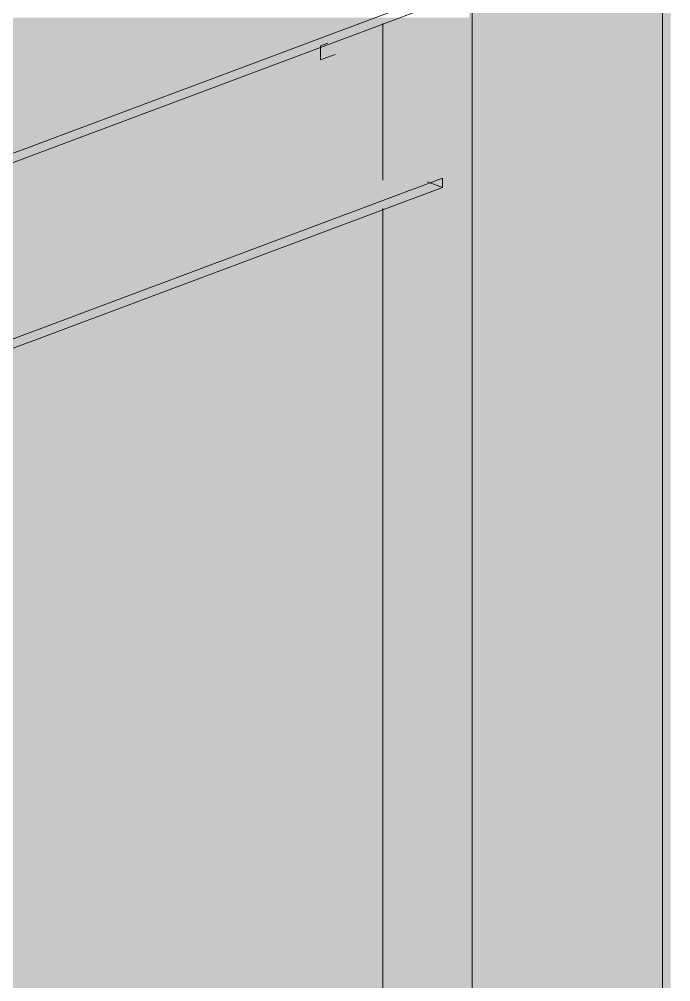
# Paper-space layout '03 3D Building and Roof' of a CAD drawing. Header units: millimetres. Extents: x 5 to 415, y 5 to 292.
# Drawn here: x 207.65 to 213.74, y 88.08 to 97.07 of the extents above; entities that cross this region are included whole.
import ezdxf

# ---------------------------------------------------------------- set-up
doc = ezdxf.new("R2010")
doc.units = ezdxf.units.MM
doc.layers.add('EXISTING', color=7, linetype='Continuous')
doc.layers.add('IMAGES', color=7, linetype='Continuous')

# ---------------------------------------------------------------- blocks, each defined once
blk = doc.blocks.new('SHEET_03')
at = {"layer": 'EXISTING', "color": 250, "lineweight": 9}
for p, q in [((213.6588, 103.7164), (213.6588, 78.9514)), ((211.8812, 77.9734), (211.8812, 102.7384)), ((96.0607, 54.0393), (211.6034, 97.3224)), ((96.0607, 53.9519), (211.6034, 97.235)), ((211.0479, 97.0339), (211.0479, 95.5693)), ((210.5333, 96.8497), (210.4647, 96.824)), ((210.4647, 96.824), (210.4647, 96.6929)), ((210.4647, 96.6929), (210.6019, 96.7443)), ((96.0607, 52.3058), (211.6034, 95.5888)), ((211.6034, 95.5888), (211.6034, 95.5014)), ((96.0607, 52.2184), (211.6034, 95.5014)), ((211.6034, 95.5014), (211.4646, 95.5534)), ((211.0479, 95.303), (211.0479, 77.6612))]:
    blk.add_line(p, q, dxfattribs=at)
at = {"layer": 'IMAGES', "color": 7}
for points in [[(213.3929, 79.0857), (213.5643, 79.0857), (213.3929, 103.6), (213.5643, 103.6)], [(213.5643, 78.9143), (213.7356, 78.9143), (213.5643, 103.6), (213.7356, 103.6)], [(212.1934, 79.7714), (213.3929, 79.7714), (212.1934, 102.7429), (213.3929, 102.7429)], [(211.8506, 79.6), (212.022, 79.6), (211.8506, 102.5714), (212.022, 102.5714)], [(212.022, 79.7714), (212.1934, 79.7714), (212.022, 102.5714), (212.1934, 102.5714)], [(202.597, 96.9143), (207.7379, 96.9143), (202.597, 97.0857), (207.7379, 97.0857)], [(207.7379, 96.9143), (207.9093, 96.9143), (207.7379, 97.0857), (207.9093, 97.0857)], [(207.9093, 96.9143), (208.252, 96.9143), (207.9093, 97.0857), (208.252, 97.0857)], [(208.252, 96.9143), (208.4234, 96.9143), (208.252, 97.0857), (208.4234, 97.0857)], [(208.4234, 96.9143), (208.7661, 96.9143), (208.4234, 97.0857), (208.7661, 97.0857)], [(208.7661, 96.9143), (208.9375, 96.9143), (208.7661, 97.0857), (208.9375, 97.0857)], [(208.9375, 96.9143), (209.1088, 96.9143), (208.9375, 97.0857), (209.1088, 97.0857)], [(209.1088, 96.9143), (210.137, 96.9143), (209.1088, 97.0857), (210.137, 97.0857)], [(210.137, 96.9143), (210.3084, 96.9143), (210.137, 97.0857), (210.3084, 97.0857)], [(210.3084, 96.9143), (210.4797, 96.9143), (210.3084, 97.0857), (210.4797, 97.0857)], [(210.4797, 96.9143), (210.6511, 96.9143), (210.4797, 97.0857), (210.6511, 97.0857)], [(210.6511, 96.9143), (210.9938, 96.9143), (210.6511, 97.0857), (210.9938, 97.0857)], [(210.9938, 96.9143), (211.1652, 96.9143), (210.9938, 97.0857), (211.1652, 97.0857)], [(211.1652, 96.9143), (211.3366, 96.9143), (211.1652, 97.0857), (211.3366, 97.0857)], [(211.3366, 96.9143), (211.5079, 96.9143), (211.3366, 97.0857), (211.5079, 97.0857)], [(211.5079, 96.9143), (211.8506, 96.9143), (211.5079, 97.0857), (211.8506, 97.0857)], [(207.2238, 96.7429), (207.7379, 96.7429), (207.2238, 96.9143), (207.7379, 96.9143)], [(207.7379, 96.7429), (207.9093, 96.7429), (207.7379, 96.9143), (207.9093, 96.9143)], [(207.9093, 96.7429), (208.0807, 96.7429), (207.9093, 96.9143), (208.0807, 96.9143)], [(208.0807, 96.7429), (208.252, 96.7429), (208.0807, 96.9143), (208.252, 96.9143)], [(208.252, 96.7429), (208.4234, 96.7429), (208.252, 96.9143), (208.4234, 96.9143)], [(208.4234, 96.7429), (208.7661, 96.7429), (208.4234, 96.9143), (208.7661, 96.9143)], [(208.7661, 96.7429), (208.9375, 96.7429), (208.7661, 96.9143), (208.9375, 96.9143)], [(208.9375, 96.7429), (209.6229, 96.7429), (208.9375, 96.9143), (209.6229, 96.9143)], [(209.6229, 96.7429), (209.7943, 96.7429), (209.6229, 96.9143), (209.7943, 96.9143)], [(209.7943, 96.7429), (209.9656, 96.7429), (209.7943, 96.9143), (209.9656, 96.9143)], [(209.9656, 96.7429), (210.137, 96.7429), (209.9656, 96.9143), (210.137, 96.9143)], [(210.137, 96.7429), (210.3084, 96.7429), (210.137, 96.9143), (210.3084, 96.9143)], [(210.3084, 96.7429), (210.6511, 96.7429), (210.3084, 96.9143), (210.6511, 96.9143)], [(210.6511, 96.7429), (211.1652, 96.7429), (210.6511, 96.9143), (211.1652, 96.9143)], [(211.1652, 95.5429), (211.3366, 95.5429), (211.1652, 96.9143), (211.3366, 96.9143)], [(211.3366, 96.7429), (211.5079, 96.7429), (211.3366, 96.9143), (211.5079, 96.9143)], [(211.5079, 96.7429), (211.6793, 96.7429), (211.5079, 96.9143), (211.6793, 96.9143)], [(211.6793, 95.8857), (211.8506, 95.8857), (211.6793, 96.9143), (211.8506, 96.9143)], [(207.5666, 96.5714), (207.7379, 96.5714), (207.5666, 96.7429), (207.7379, 96.7429)], [(207.7379, 96.5714), (207.9093, 96.5714), (207.7379, 96.7429), (207.9093, 96.7429)], [(207.9093, 96.5714), (208.0807, 96.5714), (207.9093, 96.7429), (208.0807, 96.7429)], [(208.0807, 96.5714), (208.252, 96.5714), (208.0807, 96.7429), (208.252, 96.7429)], [(208.252, 96.5714), (208.4234, 96.5714), (208.252, 96.7429), (208.4234, 96.7429)], [(208.4234, 96.5714), (209.2802, 96.5714), (208.4234, 96.7429), (209.2802, 96.7429)], [(209.2802, 96.5714), (209.4516, 96.5714), (209.2802, 96.7429), (209.4516, 96.7429)], [(209.4516, 96.5714), (209.6229, 96.5714), (209.4516, 96.7429), (209.6229, 96.7429)], [(209.6229, 96.5714), (209.7943, 96.5714), (209.6229, 96.7429), (209.7943, 96.7429)], [(209.7943, 96.5714), (209.9656, 96.5714), (209.7943, 96.7429), (209.9656, 96.7429)], [(209.9656, 96.5714), (210.3084, 96.5714), (209.9656, 96.7429), (210.3084, 96.7429)], [(210.3084, 96.5714), (210.4797, 96.5714), (210.3084, 96.7429), (210.4797, 96.7429)], [(210.4797, 96.5714), (210.6511, 96.5714), (210.4797, 96.7429), (210.6511, 96.7429)], [(210.6511, 96.5714), (210.8225, 96.5714), (210.6511, 96.7429), (210.8225, 96.7429)], [(210.8225, 95.3714), (210.9938, 95.3714), (210.8225, 96.7429), (210.9938, 96.7429)], [(210.9938, 95.3714), (211.1652, 95.3714), (210.9938, 96.7429), (211.1652, 96.7429)], [(211.3366, 95.8857), (211.6793, 95.8857), (211.3366, 96.7429), (211.6793, 96.7429)], [(207.5666, 96.4), (207.7379, 96.4), (207.5666, 96.5714), (207.7379, 96.5714)], [(207.7379, 96.4), (207.9093, 96.4), (207.7379, 96.5714), (207.9093, 96.5714)], [(207.9093, 96.4), (208.7661, 96.4), (207.9093, 96.5714), (208.7661, 96.5714)], [(208.7661, 96.4), (209.1088, 96.4), (208.7661, 96.5714), (209.1088, 96.5714)], [(209.1088, 96.4), (209.2802, 96.4), (209.1088, 96.5714), (209.2802, 96.5714)], [(209.2802, 96.4), (209.4516, 96.4), (209.2802, 96.5714), (209.4516, 96.5714)], [(209.4516, 96.2286), (209.6229, 96.2286), (209.4516, 96.5714), (209.6229, 96.5714)], [(209.6229, 96.4), (209.7943, 96.4), (209.6229, 96.5714), (209.7943, 96.5714)], [(209.7943, 96.4), (210.137, 96.4), (209.7943, 96.5714), (210.137, 96.5714)], [(210.137, 96.4), (210.3084, 96.4), (210.137, 96.5714), (210.3084, 96.5714)], [(210.3084, 96.4), (210.4797, 96.4), (210.3084, 96.5714), (210.4797, 96.5714)], [(210.4797, 96.4), (210.6511, 96.4), (210.4797, 96.5714), (210.6511, 96.5714)], [(210.6511, 96.4), (210.8225, 96.4), (210.6511, 96.5714), (210.8225, 96.5714)], [(207.3952, 96.2286), (208.252, 96.2286), (207.3952, 96.4), (208.252, 96.4)], [(208.252, 96.2286), (208.4234, 96.2286), (208.252, 96.4), (208.4234, 96.4)], [(208.4234, 96.2286), (208.5947, 96.2286), (208.4234, 96.4), (208.5947, 96.4)], [(208.5947, 96.2286), (208.7661, 96.2286), (208.5947, 96.4), (208.7661, 96.4)], [(208.7661, 96.2286), (208.9375, 96.2286), (208.7661, 96.4), (208.9375, 96.4)], [(208.9375, 96.2286), (209.4516, 96.2286), (208.9375, 96.4), (209.4516, 96.4)], [(209.6229, 96.2286), (209.7943, 96.2286), (209.6229, 96.4), (209.7943, 96.4)], [(209.7943, 96.2286), (210.137, 96.2286), (209.7943, 96.4), (210.137, 96.4)], [(210.137, 96.2286), (210.4797, 96.2286), (210.137, 96.4), (210.4797, 96.4)], [(210.4797, 95.7143), (210.6511, 95.7143), (210.4797, 96.4), (210.6511, 96.4)], [(210.6511, 95.7143), (210.8225, 95.7143), (210.6511, 96.4), (210.8225, 96.4)], [(207.2238, 96.0571), (207.7379, 96.0571), (207.2238, 96.2286), (207.7379, 96.2286)], [(207.7379, 96.0571), (207.9093, 96.0571), (207.7379, 96.2286), (207.9093, 96.2286)], [(207.9093, 96.0571), (208.0807, 96.0571), (207.9093, 96.2286), (208.0807, 96.2286)], [(208.0807, 96.0571), (208.252, 96.0571), (208.0807, 96.2286), (208.252, 96.2286)], [(208.252, 96.0571), (208.4234, 96.0571), (208.252, 96.2286), (208.4234, 96.2286)], [(208.4234, 96.0571), (208.7661, 96.0571), (208.4234, 96.2286), (208.7661, 96.2286)], [(208.7661, 96.0571), (208.9375, 96.0571), (208.7661, 96.2286), (208.9375, 96.2286)], [(208.9375, 96.0571), (209.1088, 96.0571), (208.9375, 96.2286), (209.1088, 96.2286)], [(209.1088, 96.0571), (209.2802, 96.0571), (209.1088, 96.2286), (209.2802, 96.2286)], [(209.2802, 96.0571), (209.7943, 96.0571), (209.2802, 96.2286), (209.7943, 96.2286)], [(209.7943, 96.0571), (210.4797, 96.0571), (209.7943, 96.2286), (210.4797, 96.2286)], [(207.5666, 95.8857), (207.7379, 95.8857), (207.5666, 96.0571), (207.7379, 96.0571)], [(207.7379, 95.8857), (207.9093, 95.8857), (207.7379, 96.0571), (207.9093, 96.0571)], [(207.9093, 95.8857), (208.0807, 95.8857), (207.9093, 96.0571), (208.0807, 96.0571)], [(208.0807, 95.8857), (208.4234, 95.8857), (208.0807, 96.0571), (208.4234, 96.0571)], [(208.4234, 95.8857), (208.5947, 95.8857), (208.4234, 96.0571), (208.5947, 96.0571)], [(208.5947, 95.8857), (208.7661, 95.8857), (208.5947, 96.0571), (208.7661, 96.0571)], [(208.7661, 95.8857), (208.9375, 95.8857), (208.7661, 96.0571), (208.9375, 96.0571)], [(208.9375, 95.8857), (209.2802, 95.8857), (208.9375, 96.0571), (209.2802, 96.0571)], [(209.2802, 95.8857), (210.4797, 95.8857), (209.2802, 96.0571), (210.4797, 96.0571)], [(207.5666, 95.5429), (207.7379, 95.5429), (207.5666, 95.8857), (207.7379, 95.8857)], [(207.7379, 95.7143), (208.0807, 95.7143), (207.7379, 95.8857), (208.0807, 95.8857)], [(208.0807, 95.7143), (208.4234, 95.7143), (208.0807, 95.8857), (208.4234, 95.8857)], [(208.4234, 95.7143), (208.7661, 95.7143), (208.4234, 95.8857), (208.7661, 95.8857)], [(208.7661, 95.7143), (210.4797, 95.7143), (208.7661, 95.8857), (210.4797, 95.8857)], [(211.3366, 95.7143), (211.5079, 95.7143), (211.3366, 95.8857), (211.5079, 95.8857)], [(211.5079, 95.7143), (211.8506, 95.7143), (211.5079, 95.8857), (211.8506, 95.8857)], [(207.7379, 95.5429), (207.9093, 95.5429), (207.7379, 95.7143), (207.9093, 95.7143)], [(207.9093, 95.5429), (208.4234, 95.5429), (207.9093, 95.7143), (208.4234, 95.7143)], [(208.4234, 95.5429), (209.7943, 95.5429), (208.4234, 95.7143), (209.7943, 95.7143)], [(209.7943, 95.5429), (209.9656, 95.5429), (209.7943, 95.7143), (209.9656, 95.7143)], [(209.9656, 95.5429), (210.137, 95.5429), (209.9656, 95.7143), (210.137, 95.7143)], [(210.137, 95.5429), (210.3084, 95.5429), (210.137, 95.7143), (210.3084, 95.7143)], [(210.3084, 95.5429), (210.4797, 95.5429), (210.3084, 95.7143), (210.4797, 95.7143)], [(210.4797, 95.5429), (210.6511, 95.5429), (210.4797, 95.7143), (210.6511, 95.7143)], [(210.6511, 95.5429), (210.8225, 95.5429), (210.6511, 95.7143), (210.8225, 95.7143)], [(211.3366, 95.5429), (211.5079, 95.5429), (211.3366, 95.7143), (211.5079, 95.7143)], [(211.5079, 95.5429), (211.8506, 95.5429), (211.5079, 95.7143), (211.8506, 95.7143)], [(207.5666, 95.3714), (207.7379, 95.3714), (207.5666, 95.5429), (207.7379, 95.5429)], [(207.7379, 95.3714), (209.7943, 95.3714), (207.7379, 95.5429), (209.7943, 95.5429)], [(209.7943, 95.3714), (209.9656, 95.3714), (209.7943, 95.5429), (209.9656, 95.5429)], [(209.9656, 95.3714), (210.137, 95.3714), (209.9656, 95.5429), (210.137, 95.5429)], [(210.137, 95.3714), (210.3084, 95.3714), (210.137, 95.5429), (210.3084, 95.5429)], [(210.3084, 95.3714), (210.4797, 95.3714), (210.3084, 95.5429), (210.4797, 95.5429)], [(210.4797, 95.3714), (210.6511, 95.3714), (210.4797, 95.5429), (210.6511, 95.5429)], [(210.6511, 95.3714), (210.8225, 95.3714), (210.6511, 95.5429), (210.8225, 95.5429)], [(211.1652, 95.3714), (211.3366, 95.3714), (211.1652, 95.5429), (211.3366, 95.5429)], [(211.3366, 95.3714), (211.6793, 95.3714), (211.3366, 95.5429), (211.6793, 95.5429)], [(211.6793, 95.3714), (211.8506, 95.3714), (211.6793, 95.5429), (211.8506, 95.5429)], [(207.5666, 95.2), (209.1088, 95.2), (207.5666, 95.3714), (209.1088, 95.3714)], [(209.1088, 95.2), (209.2802, 95.2), (209.1088, 95.3714), (209.2802, 95.3714)], [(209.2802, 95.0286), (209.4516, 95.0286), (209.2802, 95.3714), (209.4516, 95.3714)], [(209.4516, 95.2), (209.6229, 95.2), (209.4516, 95.3714), (209.6229, 95.3714)], [(209.6229, 95.2), (209.7943, 95.2), (209.6229, 95.3714), (209.7943, 95.3714)], [(209.7943, 95.2), (209.9656, 95.2), (209.7943, 95.3714), (209.9656, 95.3714)], [(209.9656, 95.2), (210.137, 95.2), (209.9656, 95.3714), (210.137, 95.3714)], [(210.137, 95.2), (210.4797, 95.2), (210.137, 95.3714), (210.4797, 95.3714)], [(210.4797, 95.2), (210.6511, 95.2), (210.4797, 95.3714), (210.6511, 95.3714)], [(210.6511, 95.2), (210.8225, 95.2), (210.6511, 95.3714), (210.8225, 95.3714)], [(210.8225, 95.0286), (210.9938, 95.0286), (210.8225, 95.3714), (210.9938, 95.3714)], [(210.9938, 95.2), (211.3366, 95.2), (210.9938, 95.3714), (211.3366, 95.3714)], [(211.3366, 95.2), (211.5079, 95.2), (211.3366, 95.3714), (211.5079, 95.3714)], [(211.5079, 95.2), (211.6793, 95.2), (211.5079, 95.3714), (211.6793, 95.3714)], [(211.6793, 95.2), (211.8506, 95.2), (211.6793, 95.3714), (211.8506, 95.3714)], [(207.0525, 95.0286), (208.5947, 95.0286), (207.0525, 95.2), (208.5947, 95.2)], [(208.5947, 95.0286), (208.9375, 95.0286), (208.5947, 95.2), (208.9375, 95.2)], [(208.9375, 95.0286), (209.1088, 95.0286), (208.9375, 95.2), (209.1088, 95.2)], [(209.1088, 95.0286), (209.2802, 95.0286), (209.1088, 95.2), (209.2802, 95.2)], [(209.4516, 95.0286), (209.6229, 95.0286), (209.4516, 95.2), (209.6229, 95.2)], [(209.6229, 95.0286), (209.7943, 95.0286), (209.6229, 95.2), (209.7943, 95.2)], [(209.7943, 95.0286), (210.137, 95.0286), (209.7943, 95.2), (210.137, 95.2)], [(210.137, 95.0286), (210.3084, 95.0286), (210.137, 95.2), (210.3084, 95.2)], [(210.3084, 95.0286), (210.4797, 95.0286), (210.3084, 95.2), (210.4797, 95.2)], [(210.4797, 95.0286), (210.8225, 95.0286), (210.4797, 95.2), (210.8225, 95.2)], [(210.9938, 95.0286), (211.1652, 95.0286), (210.9938, 95.2), (211.1652, 95.2)], [(211.1652, 77.8857), (211.3366, 77.8857), (211.1652, 95.2), (211.3366, 95.2)], [(211.3366, 95.0286), (211.8506, 95.0286), (211.3366, 95.2), (211.8506, 95.2)], [(206.5384, 94.8571), (208.0807, 94.8571), (206.5384, 95.0286), (208.0807, 95.0286)], [(208.0807, 94.8571), (208.252, 94.8571), (208.0807, 95.0286), (208.252, 95.0286)], [(208.252, 94.8571), (208.5947, 94.8571), (208.252, 95.0286), (208.5947, 95.0286)], [(208.5947, 94.8571), (208.7661, 94.8571), (208.5947, 95.0286), (208.7661, 95.0286)], [(208.7661, 94.8571), (208.9375, 94.8571), (208.7661, 95.0286), (208.9375, 95.0286)], [(208.9375, 94.8571), (209.1088, 94.8571), (208.9375, 95.0286), (209.1088, 95.0286)], [(209.1088, 94.8571), (209.2802, 94.8571), (209.1088, 95.0286), (209.2802, 95.0286)], [(209.2802, 94.8571), (209.4516, 94.8571), (209.2802, 95.0286), (209.4516, 95.0286)], [(209.4516, 94.8571), (209.6229, 94.8571), (209.4516, 95.0286), (209.6229, 95.0286)], [(209.6229, 94.8571), (209.7943, 94.8571), (209.6229, 95.0286), (209.7943, 95.0286)], [(209.7943, 94.8571), (209.9656, 94.8571), (209.7943, 95.0286), (209.9656, 95.0286)], [(209.9656, 94.8571), (210.3084, 94.8571), (209.9656, 95.0286), (210.3084, 95.0286)], [(210.3084, 94.8571), (210.4797, 94.8571), (210.3084, 95.0286), (210.4797, 95.0286)], [(210.4797, 94.8571), (210.6511, 94.8571), (210.4797, 95.0286), (210.6511, 95.0286)], [(210.6511, 94.8571), (210.8225, 94.8571), (210.6511, 95.0286), (210.8225, 95.0286)], [(210.8225, 78.0571), (210.9938, 78.0571), (210.8225, 95.0286), (210.9938, 95.0286)], [(210.9938, 77.8857), (211.1652, 77.8857), (210.9938, 95.0286), (211.1652, 95.0286)], [(211.3366, 78.0571), (211.6793, 78.0571), (211.3366, 95.0286), (211.6793, 95.0286)], [(211.6793, 78.0571), (211.8506, 78.0571), (211.6793, 95.0286), (211.8506, 95.0286)], [(206.0243, 94.6857), (207.7379, 94.6857), (206.0243, 94.8571), (207.7379, 94.8571)], [(207.7379, 94.6857), (208.0807, 94.6857), (207.7379, 94.8571), (208.0807, 94.8571)], [(208.0807, 94.6857), (208.4234, 94.6857), (208.0807, 94.8571), (208.4234, 94.8571)], [(208.4234, 94.6857), (208.5947, 94.6857), (208.4234, 94.8571), (208.5947, 94.8571)], [(208.5947, 94.6857), (208.7661, 94.6857), (208.5947, 94.8571), (208.7661, 94.8571)], [(208.7661, 94.6857), (208.9375, 94.6857), (208.7661, 94.8571), (208.9375, 94.8571)], [(208.9375, 94.6857), (209.1088, 94.6857), (208.9375, 94.8571), (209.1088, 94.8571)], [(209.1088, 94.6857), (209.2802, 94.6857), (209.1088, 94.8571), (209.2802, 94.8571)], [(209.2802, 94.6857), (209.4516, 94.6857), (209.2802, 94.8571), (209.4516, 94.8571)], [(209.4516, 94.6857), (209.6229, 94.6857), (209.4516, 94.8571), (209.6229, 94.8571)], [(209.6229, 94.6857), (209.9656, 94.6857), (209.6229, 94.8571), (209.9656, 94.8571)], [(209.9656, 80.6286), (210.137, 80.6286), (209.9656, 94.8571), (210.137, 94.8571)], [(210.137, 94.6857), (210.3084, 94.6857), (210.137, 94.8571), (210.3084, 94.8571)], [(210.3084, 94.6857), (210.6511, 94.6857), (210.3084, 94.8571), (210.6511, 94.8571)], [(210.6511, 94.6857), (210.8225, 94.6857), (210.6511, 94.8571), (210.8225, 94.8571)], [(207.5666, 94.5143), (207.7379, 94.5143), (207.5666, 94.6857), (207.7379, 94.6857)], [(207.7379, 94.5143), (207.9093, 94.5143), (207.7379, 94.6857), (207.9093, 94.6857)], [(207.9093, 94.5143), (208.0807, 94.5143), (207.9093, 94.6857), (208.0807, 94.6857)], [(208.0807, 94.5143), (208.252, 94.5143), (208.0807, 94.6857), (208.252, 94.6857)], [(208.252, 94.5143), (208.4234, 94.5143), (208.252, 94.6857), (208.4234, 94.6857)], [(208.4234, 94.5143), (208.5947, 94.5143), (208.4234, 94.6857), (208.5947, 94.6857)], [(208.5947, 94.5143), (208.7661, 94.5143), (208.5947, 94.6857), (208.7661, 94.6857)], [(208.7661, 94.5143), (208.9375, 94.5143), (208.7661, 94.6857), (208.9375, 94.6857)], [(208.9375, 94.5143), (209.1088, 94.5143), (208.9375, 94.6857), (209.1088, 94.6857)], [(209.1088, 94.5143), (209.4516, 94.5143), (209.1088, 94.6857), (209.4516, 94.6857)], [(209.4516, 94.5143), (209.6229, 94.5143), (209.4516, 94.6857), (209.6229, 94.6857)], [(209.6229, 94.5143), (209.9656, 94.5143), (209.6229, 94.6857), (209.9656, 94.6857)], [(210.137, 94.3429), (210.3084, 94.3429), (210.137, 94.6857), (210.3084, 94.6857)], [(210.3084, 94.3429), (210.4797, 94.3429), (210.3084, 94.6857), (210.4797, 94.6857)], [(210.4797, 94.3429), (210.6511, 94.3429), (210.4797, 94.6857), (210.6511, 94.6857)], [(210.6511, 94.3429), (210.8225, 94.3429), (210.6511, 94.6857), (210.8225, 94.6857)], [(207.5666, 94.3429), (207.9093, 94.3429), (207.5666, 94.5143), (207.9093, 94.5143)], [(207.9093, 94.3429), (208.0807, 94.3429), (207.9093, 94.5143), (208.0807, 94.5143)], [(208.0807, 94.3429), (208.252, 94.3429), (208.0807, 94.5143), (208.252, 94.5143)], [(208.252, 94.3429), (208.4234, 94.3429), (208.252, 94.5143), (208.4234, 94.5143)], [(208.4234, 94.3429), (208.5947, 94.3429), (208.4234, 94.5143), (208.5947, 94.5143)], [(208.5947, 94.3429), (208.7661, 94.3429), (208.5947, 94.5143), (208.7661, 94.5143)], [(208.7661, 94.3429), (209.2802, 94.3429), (208.7661, 94.5143), (209.2802, 94.5143)], [(209.2802, 94.3429), (209.4516, 94.3429), (209.2802, 94.5143), (209.4516, 94.5143)], [(209.4516, 94.3429), (209.6229, 94.3429), (209.4516, 94.5143), (209.6229, 94.5143)], [(209.6229, 94.3429), (209.9656, 94.3429), (209.6229, 94.5143), (209.9656, 94.5143)], [(207.5666, 94.1714), (207.7379, 94.1714), (207.5666, 94.3429), (207.7379, 94.3429)], [(207.7379, 94.1714), (207.9093, 94.1714), (207.7379, 94.3429), (207.9093, 94.3429)], [(207.9093, 94.1714), (208.0807, 94.1714), (207.9093, 94.3429), (208.0807, 94.3429)], [(208.0807, 94.1714), (208.252, 94.1714), (208.0807, 94.3429), (208.252, 94.3429)], [(208.252, 94.1714), (208.4234, 94.1714), (208.252, 94.3429), (208.4234, 94.3429)], [(208.4234, 94.1714), (208.5947, 94.1714), (208.4234, 94.3429), (208.5947, 94.3429)], [(208.5947, 94.1714), (208.7661, 94.1714), (208.5947, 94.3429), (208.7661, 94.3429)], [(208.7661, 94.1714), (208.9375, 94.1714), (208.7661, 94.3429), (208.9375, 94.3429)], [(208.9375, 94.1714), (209.2802, 94.1714), (208.9375, 94.3429), (209.2802, 94.3429)], [(209.2802, 94.1714), (209.9656, 94.1714), (209.2802, 94.3429), (209.9656, 94.3429)], [(210.137, 94.1714), (210.3084, 94.1714), (210.137, 94.3429), (210.3084, 94.3429)], [(210.3084, 94.1714), (210.4797, 94.1714), (210.3084, 94.3429), (210.4797, 94.3429)], [(210.4797, 94.1714), (210.8225, 94.1714), (210.4797, 94.3429), (210.8225, 94.3429)], [(207.5666, 94), (207.7379, 94), (207.5666, 94.1714), (207.7379, 94.1714)], [(207.7379, 94), (208.0807, 94), (207.7379, 94.1714), (208.0807, 94.1714)], [(208.0807, 94), (208.252, 94), (208.0807, 94.1714), (208.252, 94.1714)], [(208.252, 94), (208.4234, 94), (208.252, 94.1714), (208.4234, 94.1714)], [(208.4234, 94), (208.5947, 94), (208.4234, 94.1714), (208.5947, 94.1714)], [(208.5947, 94), (208.7661, 94), (208.5947, 94.1714), (208.7661, 94.1714)], [(208.7661, 94), (209.9656, 94), (208.7661, 94.1714), (209.9656, 94.1714)], [(210.137, 93.8286), (210.3084, 93.8286), (210.137, 94.1714), (210.3084, 94.1714)], [(210.3084, 94), (210.6511, 94), (210.3084, 94.1714), (210.6511, 94.1714)], [(210.6511, 93.8286), (210.8225, 93.8286), (210.6511, 94.1714), (210.8225, 94.1714)], [(207.3952, 93.8286), (207.7379, 93.8286), (207.3952, 94), (207.7379, 94)], [(207.7379, 93.8286), (207.9093, 93.8286), (207.7379, 94), (207.9093, 94)], [(207.9093, 93.8286), (208.0807, 93.8286), (207.9093, 94), (208.0807, 94)], [(208.0807, 93.8286), (209.9656, 93.8286), (208.0807, 94), (209.9656, 94)], [(210.3084, 93.8286), (210.4797, 93.8286), (210.3084, 94), (210.4797, 94)], [(210.4797, 93.8286), (210.6511, 93.8286), (210.4797, 94), (210.6511, 94)], [(207.5666, 93.6571), (207.9093, 93.6571), (207.5666, 93.8286), (207.9093, 93.8286)], [(207.9093, 93.6571), (209.9656, 93.6571), (207.9093, 93.8286), (209.9656, 93.8286)], [(210.137, 93.6571), (210.3084, 93.6571), (210.137, 93.8286), (210.3084, 93.8286)], [(210.3084, 93.6571), (210.4797, 93.6571), (210.3084, 93.8286), (210.4797, 93.8286)], [(210.4797, 93.6571), (210.8225, 93.6571), (210.4797, 93.8286), (210.8225, 93.8286)], [(207.3952, 93.4857), (209.9656, 93.4857), (207.3952, 93.6571), (209.9656, 93.6571)], [(210.137, 93.4857), (210.3084, 93.4857), (210.137, 93.6571), (210.3084, 93.6571)], [(210.3084, 93.4857), (210.4797, 93.4857), (210.3084, 93.6571), (210.4797, 93.6571)], [(210.4797, 93.4857), (210.6511, 93.4857), (210.4797, 93.6571), (210.6511, 93.6571)], [(210.6511, 93.3143), (210.8225, 93.3143), (210.6511, 93.6571), (210.8225, 93.6571)], [(207.0525, 93.3143), (209.9656, 93.3143), (207.0525, 93.4857), (209.9656, 93.4857)], [(210.137, 93.3143), (210.3084, 93.3143), (210.137, 93.4857), (210.3084, 93.4857)], [(210.3084, 93.3143), (210.4797, 93.3143), (210.3084, 93.4857), (210.4797, 93.4857)], [(210.4797, 93.3143), (210.6511, 93.3143), (210.4797, 93.4857), (210.6511, 93.4857)], [(206.5384, 93.1429), (209.9656, 93.1429), (206.5384, 93.3143), (209.9656, 93.3143)], [(210.137, 92.8), (210.3084, 92.8), (210.137, 93.3143), (210.3084, 93.3143)], [(210.3084, 92.8), (210.4797, 92.8), (210.3084, 93.3143), (210.4797, 93.3143)], [(210.4797, 92.8), (210.8225, 92.8), (210.4797, 93.3143), (210.8225, 93.3143)], [(206.0243, 92.9714), (209.9656, 92.9714), (206.0243, 93.1429), (209.9656, 93.1429)], [(205.6816, 92.8), (209.9656, 92.8), (205.6816, 92.9714), (209.9656, 92.9714)], [(204.9961, 92.6286), (209.9656, 92.6286), (204.9961, 92.8), (209.9656, 92.8)], [(210.137, 92.6286), (210.3084, 92.6286), (210.137, 92.8), (210.3084, 92.8)], [(210.3084, 92.6286), (210.4797, 92.6286), (210.3084, 92.8), (210.4797, 92.8)], [(210.4797, 92.6286), (210.6511, 92.6286), (210.4797, 92.8), (210.6511, 92.8)], [(210.6511, 92.6286), (210.8225, 92.6286), (210.6511, 92.8), (210.8225, 92.8)], [(204.3107, 92.2857), (209.9656, 92.2857), (204.3107, 92.6286), (209.9656, 92.6286)], [(210.137, 92.2857), (210.3084, 92.2857), (210.137, 92.6286), (210.3084, 92.6286)], [(210.3084, 92.2857), (210.4797, 92.2857), (210.3084, 92.6286), (210.4797, 92.6286)], [(210.4797, 92.2857), (210.8225, 92.2857), (210.4797, 92.6286), (210.8225, 92.6286)], [(203.7966, 92.1143), (209.9656, 92.1143), (203.7966, 92.2857), (209.9656, 92.2857)], [(210.137, 92.1143), (210.3084, 92.1143), (210.137, 92.2857), (210.3084, 92.2857)], [(210.3084, 92.1143), (210.4797, 92.1143), (210.3084, 92.2857), (210.4797, 92.2857)], [(210.4797, 92.1143), (210.6511, 92.1143), (210.4797, 92.2857), (210.6511, 92.2857)], [(210.6511, 92.1143), (210.8225, 92.1143), (210.6511, 92.2857), (210.8225, 92.2857)], [(203.4538, 91.9429), (209.9656, 91.9429), (203.4538, 92.1143), (209.9656, 92.1143)], [(210.137, 91.7714), (210.3084, 91.7714), (210.137, 92.1143), (210.3084, 92.1143)], [(210.3084, 91.7714), (210.4797, 91.7714), (210.3084, 92.1143), (210.4797, 92.1143)], [(210.4797, 91.7714), (210.8225, 91.7714), (210.4797, 92.1143), (210.8225, 92.1143)], [(202.7684, 91.7714), (209.9656, 91.7714), (202.7684, 91.9429), (209.9656, 91.9429)], [(202.2543, 91.6), (209.9656, 91.6), (202.2543, 91.7714), (209.9656, 91.7714)], [(210.137, 91.6), (210.3084, 91.6), (210.137, 91.7714), (210.3084, 91.7714)], [(210.3084, 91.6), (210.4797, 91.6), (210.3084, 91.7714), (210.4797, 91.7714)], [(210.4797, 91.6), (210.6511, 91.6), (210.4797, 91.7714), (210.6511, 91.7714)], [(210.6511, 91.6), (210.8225, 91.6), (210.6511, 91.7714), (210.8225, 91.7714)], [(201.9116, 91.4286), (209.9656, 91.4286), (201.9116, 91.6), (209.9656, 91.6)], [(210.137, 91.4286), (210.3084, 91.4286), (210.137, 91.6), (210.3084, 91.6)], [(210.3084, 91.2571), (210.4797, 91.2571), (210.3084, 91.6), (210.4797, 91.6)], [(210.4797, 91.2571), (210.8225, 91.2571), (210.4797, 91.6), (210.8225, 91.6)], [(201.3975, 91.2571), (209.9656, 91.2571), (201.3975, 91.4286), (209.9656, 91.4286)], [(210.137, 91.2571), (210.3084, 91.2571), (210.137, 91.4286), (210.3084, 91.4286)], [(201.0548, 91.0857), (209.9656, 91.0857), (201.0548, 91.2571), (209.9656, 91.2571)], [(210.137, 91.0857), (210.3084, 91.0857), (210.137, 91.2571), (210.3084, 91.2571)], [(210.3084, 91.0857), (210.4797, 91.0857), (210.3084, 91.2571), (210.4797, 91.2571)], [(210.4797, 91.0857), (210.6511, 91.0857), (210.4797, 91.2571), (210.6511, 91.2571)], [(210.6511, 91.0857), (210.8225, 91.0857), (210.6511, 91.2571), (210.8225, 91.2571)], [(200.5407, 90.9143), (209.9656, 90.9143), (200.5407, 91.0857), (209.9656, 91.0857)], [(210.137, 90.9143), (210.3084, 90.9143), (210.137, 91.0857), (210.3084, 91.0857)], [(210.3084, 90.9143), (210.4797, 90.9143), (210.3084, 91.0857), (210.4797, 91.0857)], [(210.4797, 90.7429), (210.8225, 90.7429), (210.4797, 91.0857), (210.8225, 91.0857)], [(199.6839, 90.5714), (209.9656, 90.5714), (199.6839, 90.9143), (209.9656, 90.9143)], [(210.137, 90.7429), (210.3084, 90.7429), (210.137, 90.9143), (210.3084, 90.9143)], [(210.3084, 90.7429), (210.4797, 90.7429), (210.3084, 90.9143), (210.4797, 90.9143)], [(210.137, 90.4), (210.3084, 90.4), (210.137, 90.7429), (210.3084, 90.7429)], [(210.3084, 90.5714), (210.4797, 90.5714), (210.3084, 90.7429), (210.4797, 90.7429)], [(210.4797, 90.5714), (210.6511, 90.5714), (210.4797, 90.7429), (210.6511, 90.7429)], [(210.6511, 90.4), (210.8225, 90.4), (210.6511, 90.7429), (210.8225, 90.7429)], [(199.1698, 90.4), (209.9656, 90.4), (199.1698, 90.5714), (209.9656, 90.5714)], [(210.3084, 90.4), (210.4797, 90.4), (210.3084, 90.5714), (210.4797, 90.5714)], [(210.4797, 90.4), (210.6511, 90.4), (210.4797, 90.5714), (210.6511, 90.5714)], [(198.827, 90.2286), (209.9656, 90.2286), (198.827, 90.4), (209.9656, 90.4)], [(210.137, 90.2286), (210.3084, 90.2286), (210.137, 90.4), (210.3084, 90.4)], [(210.3084, 90.2286), (210.4797, 90.2286), (210.3084, 90.4), (210.4797, 90.4)], [(210.4797, 90.2286), (210.8225, 90.2286), (210.4797, 90.4), (210.8225, 90.4)], [(198.313, 90.0571), (209.9656, 90.0571), (198.313, 90.2286), (209.9656, 90.2286)], [(210.137, 89.8857), (210.3084, 89.8857), (210.137, 90.2286), (210.3084, 90.2286)], [(210.3084, 90.0571), (210.4797, 90.0571), (210.3084, 90.2286), (210.4797, 90.2286)], [(210.4797, 89.8857), (210.6511, 89.8857), (210.4797, 90.2286), (210.6511, 90.2286)], [(210.6511, 89.8857), (210.8225, 89.8857), (210.6511, 90.2286), (210.8225, 90.2286)], [(197.6275, 89.8857), (209.9656, 89.8857), (197.6275, 90.0571), (209.9656, 90.0571)], [(210.3084, 89.8857), (210.4797, 89.8857), (210.3084, 90.0571), (210.4797, 90.0571)], [(196.942, 89.5429), (209.9656, 89.5429), (196.942, 89.8857), (209.9656, 89.8857)], [(210.137, 89.5429), (210.3084, 89.5429), (210.137, 89.8857), (210.3084, 89.8857)], [(210.3084, 89.3714), (210.4797, 89.3714), (210.3084, 89.8857), (210.4797, 89.8857)], [(210.4797, 89.3714), (210.8225, 89.3714), (210.4797, 89.8857), (210.8225, 89.8857)], [(196.2566, 89.3714), (209.9656, 89.3714), (196.2566, 89.5429), (209.9656, 89.5429)], [(210.137, 89.3714), (210.3084, 89.3714), (210.137, 89.5429), (210.3084, 89.5429)], [(195.7425, 89.2), (209.9656, 89.2), (195.7425, 89.3714), (209.9656, 89.3714)], [(210.137, 89.2), (210.3084, 89.2), (210.137, 89.3714), (210.3084, 89.3714)], [(210.3084, 89.2), (210.4797, 89.2), (210.3084, 89.3714), (210.4797, 89.3714)], [(210.4797, 89.2), (210.6511, 89.2), (210.4797, 89.3714), (210.6511, 89.3714)], [(210.6511, 89.2), (210.8225, 89.2), (210.6511, 89.3714), (210.8225, 89.3714)], [(195.3998, 89.0286), (209.9656, 89.0286), (195.3998, 89.2), (209.9656, 89.2)], [(210.137, 88.8571), (210.3084, 88.8571), (210.137, 89.2), (210.3084, 89.2)], [(210.3084, 88.8571), (210.4797, 88.8571), (210.3084, 89.2), (210.4797, 89.2)], [(210.4797, 88.8571), (210.8225, 88.8571), (210.4797, 89.2), (210.8225, 89.2)], [(195.0571, 88.8571), (209.9656, 88.8571), (195.0571, 89.0286), (209.9656, 89.0286)], [(194.543, 88.6857), (209.9656, 88.6857), (194.543, 88.8571), (209.9656, 88.8571)], [(210.137, 88.6857), (210.3084, 88.6857), (210.137, 88.8571), (210.3084, 88.8571)], [(210.3084, 88.6857), (210.4797, 88.6857), (210.3084, 88.8571), (210.4797, 88.8571)], [(210.4797, 88.6857), (210.6511, 88.6857), (210.4797, 88.8571), (210.6511, 88.8571)], [(210.6511, 88.6857), (210.8225, 88.6857), (210.6511, 88.8571), (210.8225, 88.8571)], [(194.0289, 88.5143), (209.9656, 88.5143), (194.0289, 88.6857), (209.9656, 88.6857)], [(210.137, 88.3429), (210.3084, 88.3429), (210.137, 88.6857), (210.3084, 88.6857)], [(210.3084, 88.3429), (210.4797, 88.3429), (210.3084, 88.6857), (210.4797, 88.6857)], [(210.4797, 88.3429), (210.8225, 88.3429), (210.4797, 88.6857), (210.8225, 88.6857)], [(193.6861, 88.3429), (209.9656, 88.3429), (193.6861, 88.5143), (209.9656, 88.5143)], [(193.1721, 88.1714), (209.9656, 88.1714), (193.1721, 88.3429), (209.9656, 88.3429)], [(210.137, 88.1714), (210.3084, 88.1714), (210.137, 88.3429), (210.3084, 88.3429)], [(210.3084, 88.1714), (210.4797, 88.1714), (210.3084, 88.3429), (210.4797, 88.3429)], [(210.4797, 88.1714), (210.6511, 88.1714), (210.4797, 88.3429), (210.6511, 88.3429)], [(210.6511, 88.1714), (210.8225, 88.1714), (210.6511, 88.3429), (210.8225, 88.3429)], [(192.4866, 88), (209.9656, 88), (192.4866, 88.1714), (209.9656, 88.1714)], [(210.137, 87.8286), (210.3084, 87.8286), (210.137, 88.1714), (210.3084, 88.1714)], [(210.3084, 87.8286), (210.4797, 87.8286), (210.3084, 88.1714), (210.4797, 88.1714)], [(210.4797, 87.8286), (210.8225, 87.8286), (210.4797, 88.1714), (210.8225, 88.1714)]]:
    blk.add_solid(points, dxfattribs=at)

psp = doc.layouts.new('03 3D Building and Roof')

# ---------------------------------------------------------------- block references
psp.add_blockref('SHEET_03', (0, 0))

doc.saveas('drawing.dxf')
